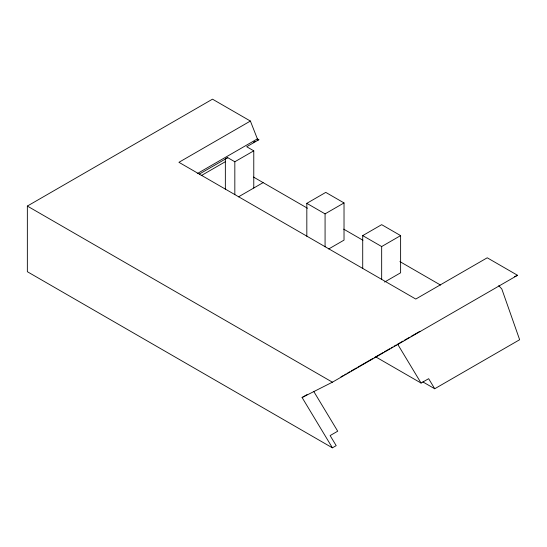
<?xml version="1.0" encoding="UTF-8"?>
<svg xmlns="http://www.w3.org/2000/svg" width="547" height="547" viewBox="0 0 547 547"><rect width="100%" height="100%" fill="white"/><g stroke="black" fill="none" stroke-linecap="round" stroke-linejoin="round"><path stroke-width="0.82" d="M313.896 391.673L337.711 431.2L330.128 435.576L336.193 445.641L332.405 447.829L27.35 271.702L27.35 206.069L212.496 99.171L250.396 121.051L257.391 138.89L258.84 139.731L246.697 146.74L253.774 150.828L253.774 188.018M250.396 121.051L178.931 162.309L415.775 299.052L487.233 257.794L517.551 275.298L332.405 382.189L302.088 397.505L332.405 447.829M197.262 173.604L257.391 138.89M253.576 142.186L254.998 141.365M199.327 174.09L227.75 157.68L234.827 161.768L253.774 150.828M201.18 175.655L225.453 161.638M238.465 196.858L263.114 182.623L307.476 208.236M306.826 236.304L306.826 203.334L325.773 192.394L344.022 202.93L344.022 240.126L328.72 248.96M306.826 203.334L325.075 213.87L344.022 202.93M362.716 268.57L362.716 235.607L381.669 224.667L400.616 235.607L400.616 272.796L384.582 282.054M362.716 235.607L381.669 246.547L400.616 235.607M302.088 397.505L307.058 394.633M340.979 376.876L343.195 375.598M344.672 374.743L346.148 373.895M347.618 373.04L349.834 371.762M351.311 370.914L356.473 367.933M357.95 367.078L372.705 358.558M374.182 357.711L383.037 352.596M384.514 351.742L389.676 348.76M391.153 347.913L392.623 347.058M394.1 346.21L396.315 344.931M397.792 344.077L402.954 341.096M404.431 340.241L409.594 337.26M411.071 336.412L419.925 331.297M375.871 356.965L421.074 383.064L428.657 378.688L434.721 388.753L519.65 339.721L501.811 288.98L498.748 285.657M514.501 276.72L517.551 275.298M226.15 158.213L227.75 157.68M257.138 140.128L258.84 139.731M343.701 229.152L362.928 240.249M399.891 261.589L440.554 285.069M422.899 381.929L434.721 388.753M27.35 206.069L332.405 382.189M253.514 177.057L263.114 182.623M397.703 344.275L421.074 383.064M381.669 246.547L381.669 279.51M325.075 213.87L325.075 246.841M234.827 161.768L234.827 194.732M225.35 158.486L225.35 189.207"/></g></svg>
